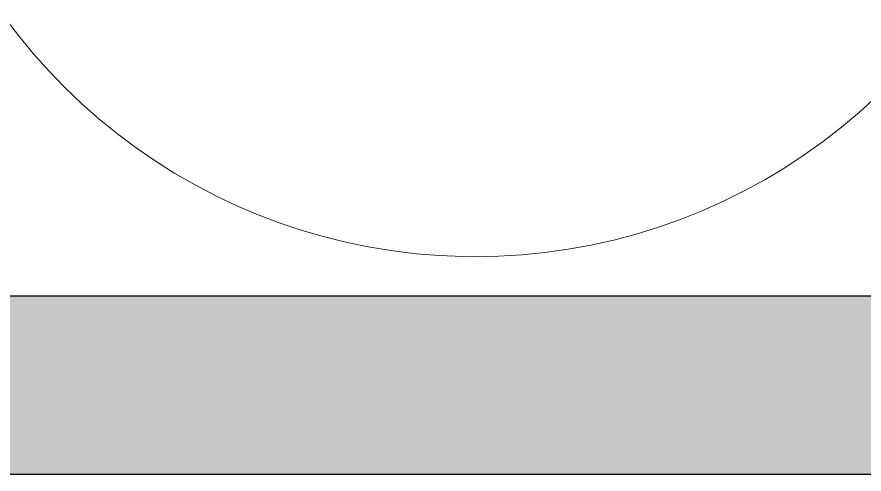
# Model space of a CAD drawing. Header units: millimetres. Extents: x 155927 to 317870, y -36033 to 97293.
# Drawn here: x 227763 to 228345, y 15109 to 15422 of the extents above; entities that cross this region are included whole.
import ezdxf

# ---------------------------------------------------------------- set-up
doc = ezdxf.new("R2010")
doc.units = ezdxf.units.MM
doc.header["$MEASUREMENT"] = 0
for name, color, linetype, lineweight in [('A-WALL', 7, 'CONTINUOUS', 9), ('A-WALL-PATT', 7, 'CONTINUOUS', 9), ('I-FURN', 8, 'CONTINUOUS', 9)]:
    doc.layers.add(name, color=color, linetype=linetype, lineweight=lineweight)

msp = doc.modelspace()

# ---------------------------------------------------------------- hatches: boundary and pattern name
at = {"layer": 'A-WALL-PATT'}
h = msp.add_hatch(color=256, dxfattribs=at)
h.paths.add_polyline_path([(227144.28, 15108.61), (229286.13, 15108.61), (229286.13, 15230.61), (226472.83, 15230.61), (226472.83, 15108.61), (226843.55, 15108.61)], flags=0)
h.paths.add_polyline_path([(230351.83, 15108.61), (230351.83, 15230.61), (230296.13, 15230.61), (230296.13, 15108.61)], flags=0)

# ---------------------------------------------------------------- linework, layer by layer
at = {"layer": 'A-WALL', "lineweight": 30}
for p, q in [((229286.13, 15230.61), (226878.08, 15230.61)), ((226472.83, 15108.61), (229286.13, 15108.61))]:
    msp.add_line(p, q, dxfattribs=at)
at = {"layer": 'I-FURN'}
for p, q in [((227754.77, 15422.36), (227764.44, 15409.62)), ((227764.44, 15409.62), (227774.61, 15397.27)), ((227774.61, 15397.27), (227785.27, 15385.34)), ((227785.27, 15385.34), (227796.4, 15373.84)), ((227796.4, 15373.84), (227807.98, 15362.8)), ((227807.98, 15362.8), (227819.99, 15352.23)), ((228341.92, 15357.04), (228353.74, 15367.83)), ((228329.68, 15346.73), (228341.92, 15357.04)), ((227819.99, 15352.23), (227832.42, 15342.15)), ((228317.05, 15336.92), (228329.68, 15346.73)), ((227832.42, 15342.15), (227845.23, 15332.58)), ((228304.02, 15327.63), (228317.05, 15336.92)), ((227845.23, 15332.58), (227858.42, 15323.53)), ((228290.64, 15318.86), (228304.02, 15327.63)), ((227858.42, 15323.53), (227871.97, 15315.01)), ((228276.92, 15310.63), (228290.64, 15318.86)), ((227871.97, 15315.01), (227885.84, 15307.03)), ((228262.88, 15302.96), (228276.92, 15310.63)), ((227885.84, 15307.03), (227900.02, 15299.62)), ((227900.02, 15299.62), (227914.48, 15292.79)), ((228248.54, 15295.86), (228262.88, 15302.96)), ((227914.48, 15292.79), (227929.21, 15286.53)), ((228233.93, 15289.34), (228248.54, 15295.86)), ((228219.08, 15283.4), (228233.93, 15289.34)), ((227929.21, 15286.53), (227944.17, 15280.87)), ((227944.17, 15280.87), (227959.35, 15275.81)), ((228203.99, 15278.07), (228219.08, 15283.4)), ((227959.35, 15275.81), (227974.72, 15271.37)), ((228188.71, 15273.34), (228203.99, 15278.07)), ((227974.72, 15271.37), (227990.25, 15267.54)), ((228157.63, 15265.73), (228173.25, 15269.23)), ((228173.25, 15269.23), (228188.71, 15273.34)), ((227990.25, 15267.54), (228005.93, 15264.34)), ((228005.93, 15264.34), (228021.72, 15261.76)), ((228141.89, 15262.87), (228157.63, 15265.73)), ((228021.72, 15261.76), (228037.6, 15259.82)), ((228037.6, 15259.82), (228053.55, 15258.52)), ((228053.55, 15258.52), (228069.53, 15257.85)), ((228069.53, 15257.85), (228078.17, 15257.76)), ((228078.17, 15257.76), (228094.16, 15258.08)), ((228094.16, 15258.08), (228110.13, 15259.04)), ((228110.13, 15259.04), (228126.05, 15260.64)), ((228126.05, 15260.64), (228141.89, 15262.87))]:
    msp.add_line(p, q, dxfattribs=at)

doc.saveas('drawing.dxf')
